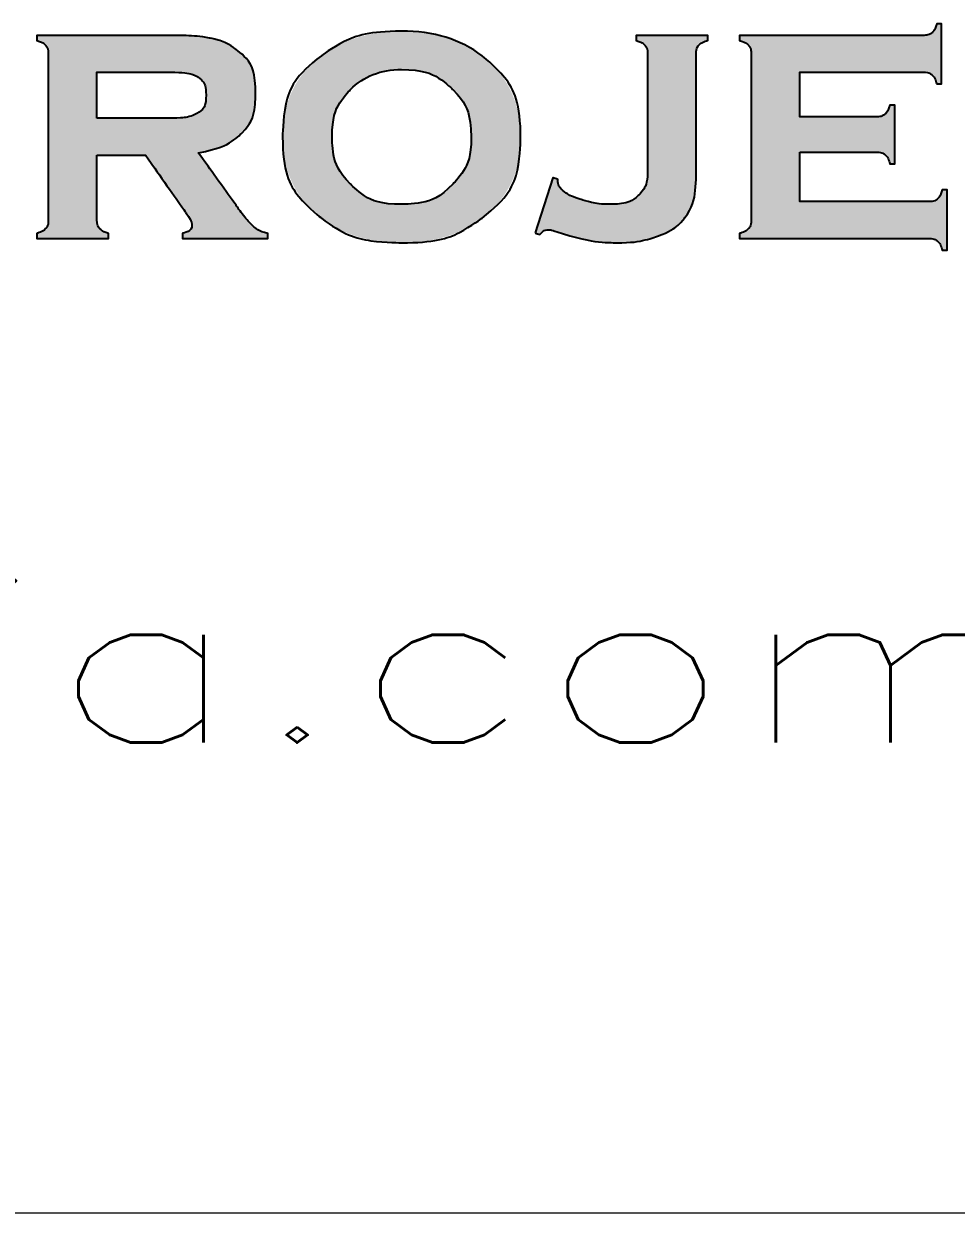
# Model space of a CAD drawing. Header units: inches. Extents: x 0 to 5940, y 0 to 4205.
# Drawn here: x 5230.5 to 5270.8, y 588.8 to 640.2 of the extents above; entities that cross this region are included whole.
import ezdxf
from ezdxf.enums import TextEntityAlignment as Align

# ---------------------------------------------------------------- set-up
doc = ezdxf.new("R2010")
doc.units = ezdxf.units.IN
doc.header["$LTSCALE"] = 50
doc.header["$MEASUREMENT"] = 0
doc.layers.add('Camada 1', color=7, linetype='Continuous')
doc.layers.add('FOLHA', color=7, linetype='Continuous')
doc.styles.add('ROMANS', font='romans.shx')

# ---------------------------------------------------------------- blocks, each defined once
blk = doc.blocks.new('Logo WA')
h = blk.add_hatch(color=256)
h.dxf.hatch_style = 1
edge = h.paths.add_edge_path()
edge.add_spline(control_points=[(-2.193, 1.3083), (-2.193, 1.3083), (-2.193, 1.4527), (-2.193, 1.4527), (-2.193, 1.4527), (-2.193, 1.4527), (-2.193, 1.4527), (-2.193, 1.4527)], knot_values=[0.837838, 0.837838, 0.837838, 0.837838, 0.864864, 0.864864, 0.864864, 0.864864, 0.864865, 0.864865, 0.864865, 0.864865], degree=3, periodic=0)
edge.add_spline(control_points=[(-2.193, 1.4527), (-2.193, 1.4527), (-2.2051, 1.4527), (-2.2051, 1.4527)], knot_values=[0.810811, 0.810811, 0.810811, 0.810811, 0.837838, 0.837838, 0.837838, 0.837838], degree=3, periodic=0)
edge.add_spline(control_points=[(-2.2051, 1.4527), (-2.2083, 1.442), (-2.2124, 1.4346), (-2.2174, 1.4303)], knot_values=[0.783784, 0.783784, 0.783784, 0.783784, 0.810811, 0.810811, 0.810811, 0.810811], degree=3, periodic=0)
edge.add_spline(control_points=[(-2.2174, 1.4303), (-2.2222, 1.4262), (-2.2292, 1.4241), (-2.2385, 1.4241)], knot_values=[0.756757, 0.756757, 0.756757, 0.756757, 0.783784, 0.783784, 0.783784, 0.783784], degree=3, periodic=0)
edge.add_spline(control_points=[(-2.2385, 1.4241), (-2.2385, 1.4241), (-2.4265, 1.4241), (-2.4265, 1.4241), (-2.4265, 1.4241), (-2.4265, 1.4241), (-2.4265, 1.4241), (-2.4265, 1.4241)], knot_values=[0.729729, 0.729729, 0.729729, 0.729729, 0.756756, 0.756756, 0.756756, 0.756756, 0.756757, 0.756757, 0.756757, 0.756757], degree=3, periodic=0)
edge.add_spline(control_points=[(-2.4265, 1.4241), (-2.4265, 1.4241), (-2.4265, 1.5336), (-2.4265, 1.5336), (-2.4265, 1.5336), (-2.4265, 1.5336), (-2.4265, 1.5336), (-2.4265, 1.5336)], knot_values=[0.702702, 0.702702, 0.702702, 0.702702, 0.729729, 0.729729, 0.729729, 0.729729, 0.729729, 0.729729, 0.729729, 0.729729], degree=3, periodic=0)
edge.add_spline(control_points=[(-2.4265, 1.5336), (-2.4265, 1.5336), (-2.1235, 1.5336), (-2.1235, 1.5336)], knot_values=[0.675676, 0.675676, 0.675676, 0.675676, 0.702702, 0.702702, 0.702702, 0.702702], degree=3, periodic=0)
edge.add_spline(control_points=[(-2.1235, 1.5336), (-2.114, 1.5336), (-2.1068, 1.5315), (-2.1019, 1.5273)], knot_values=[0.648649, 0.648649, 0.648649, 0.648649, 0.675676, 0.675676, 0.675676, 0.675676], degree=3, periodic=0)
edge.add_spline(control_points=[(-2.1019, 1.5273), (-2.0969, 1.5232), (-2.0931, 1.5156), (-2.0901, 1.5047)], knot_values=[0.621622, 0.621622, 0.621622, 0.621622, 0.648649, 0.648649, 0.648649, 0.648649], degree=3, periodic=0)
edge.add_spline(control_points=[(-2.0901, 1.5047), (-2.0901, 1.5047), (-2.0781, 1.5047), (-2.0781, 1.5047), (-2.0781, 1.5047), (-2.0781, 1.5047), (-2.0781, 1.5047), (-2.0781, 1.5047)], knot_values=[0.594594, 0.594594, 0.594594, 0.594594, 0.621621, 0.621621, 0.621621, 0.621621, 0.621622, 0.621622, 0.621622, 0.621622], degree=3, periodic=0)
edge.add_spline(control_points=[(-2.0781, 1.5047), (-2.0781, 1.5047), (-2.0781, 1.6527), (-2.0781, 1.6527), (-2.0781, 1.6527), (-2.0781, 1.6527), (-2.0781, 1.6527), (-2.0781, 1.6527)], knot_values=[0.567567, 0.567567, 0.567567, 0.567567, 0.594594, 0.594594, 0.594594, 0.594594, 0.594594, 0.594594, 0.594594, 0.594594], degree=3, periodic=0)
edge.add_spline(control_points=[(-2.0781, 1.6527), (-2.0781, 1.6527), (-2.0901, 1.6527), (-2.0901, 1.6527)], knot_values=[0.540541, 0.540541, 0.540541, 0.540541, 0.567567, 0.567567, 0.567567, 0.567567], degree=3, periodic=0)
edge.add_spline(control_points=[(-2.0901, 1.6527), (-2.0931, 1.642), (-2.0969, 1.6346), (-2.1019, 1.6303)], knot_values=[0.513514, 0.513514, 0.513514, 0.513514, 0.540541, 0.540541, 0.540541, 0.540541], degree=3, periodic=0)
edge.add_spline(control_points=[(-2.1019, 1.6303), (-2.1068, 1.6262), (-2.114, 1.6241), (-2.1235, 1.6241)], knot_values=[0.486486, 0.486486, 0.486486, 0.486486, 0.513514, 0.513514, 0.513514, 0.513514], degree=3, periodic=0)
edge.add_spline(control_points=[(-2.1235, 1.6241), (-2.1235, 1.6241), (-2.5745, 1.6241), (-2.5745, 1.6241), (-2.5745, 1.6241), (-2.5745, 1.6241), (-2.5745, 1.6241), (-2.5745, 1.6241)], knot_values=[0.459459, 0.459459, 0.459459, 0.459459, 0.486486, 0.486486, 0.486486, 0.486486, 0.486486, 0.486486, 0.486486, 0.486486], degree=3, periodic=0)
edge.add_spline(control_points=[(-2.5745, 1.6241), (-2.5745, 1.6241), (-2.5745, 1.6116), (-2.5745, 1.6116)], knot_values=[0.432432, 0.432432, 0.432432, 0.432432, 0.459459, 0.459459, 0.459459, 0.459459], degree=3, periodic=0)
edge.add_spline(control_points=[(-2.5745, 1.6116), (-2.5637, 1.6084), (-2.5564, 1.6043), (-2.5521, 1.5996)], knot_values=[0.405405, 0.405405, 0.405405, 0.405405, 0.432432, 0.432432, 0.432432, 0.432432], degree=3, periodic=0)
edge.add_spline(control_points=[(-2.5521, 1.5996), (-2.548, 1.5949), (-2.5459, 1.5879), (-2.5459, 1.5786)], knot_values=[0.378378, 0.378378, 0.378378, 0.378378, 0.405405, 0.405405, 0.405405, 0.405405], degree=3, periodic=0)
edge.add_spline(control_points=[(-2.5459, 1.5786), (-2.5459, 1.5786), (-2.5459, 1.1705), (-2.5459, 1.1705), (-2.5459, 1.1705), (-2.5459, 1.1613), (-2.548, 1.1541), (-2.5524, 1.1491)], knot_values=[0.324324, 0.324324, 0.324324, 0.324324, 0.351351, 0.351351, 0.351351, 0.351351, 0.378378, 0.378378, 0.378378, 0.378378], degree=3, periodic=0)
edge.add_spline(control_points=[(-2.5524, 1.1491), (-2.5567, 1.1441), (-2.564, 1.1403), (-2.5745, 1.1375)], knot_values=[0.297297, 0.297297, 0.297297, 0.297297, 0.324324, 0.324324, 0.324324, 0.324324], degree=3, periodic=0)
edge.add_spline(control_points=[(-2.5745, 1.1375), (-2.5745, 1.1375), (-2.5745, 1.1251), (-2.5745, 1.1251)], knot_values=[0.27027, 0.27027, 0.27027, 0.27027, 0.297297, 0.297297, 0.297297, 0.297297], degree=3, periodic=0)
edge.add_spline(control_points=[(-2.5745, 1.1251), (-2.5745, 1.1251), (-2.4583, 1.1251), (-2.3421, 1.1251)], knot_values=[0.256757, 0.256757, 0.256757, 0.256757, 0.27027, 0.27027, 0.27027, 0.27027], degree=3, periodic=0)
edge.add_spline(control_points=[(-2.3421, 1.1251), (-2.2259, 1.1251), (-2.1097, 1.1251), (-2.1097, 1.1251), (-2.1097, 1.1251), (-2.1004, 1.1251), (-2.0933, 1.1229), (-2.0883, 1.1185)], knot_values=[0.216216, 0.216216, 0.216216, 0.216216, 0.22973, 0.22973, 0.22973, 0.22973, 0.256757, 0.256757, 0.256757, 0.256757], degree=3, periodic=0)
edge.add_spline(control_points=[(-2.0883, 1.1185), (-2.0832, 1.1143), (-2.0794, 1.107), (-2.0767, 1.0965)], knot_values=[0.189189, 0.189189, 0.189189, 0.189189, 0.216216, 0.216216, 0.216216, 0.216216], degree=3, periodic=0)
edge.add_spline(control_points=[(-2.0767, 1.0965), (-2.0767, 1.0965), (-2.0642, 1.0965), (-2.0642, 1.0965), (-2.0642, 1.0965), (-2.0642, 1.0965), (-2.0642, 1.0965), (-2.0642, 1.0965)], knot_values=[0.162162, 0.162162, 0.162162, 0.162162, 0.189189, 0.189189, 0.189189, 0.189189, 0.189189, 0.189189, 0.189189, 0.189189], degree=3, periodic=0)
edge.add_spline(control_points=[(-2.0642, 1.0965), (-2.0642, 1.0965), (-2.0642, 1.2445), (-2.0642, 1.2445), (-2.0642, 1.2445), (-2.0642, 1.2445), (-2.0642, 1.2445), (-2.0642, 1.2445)], knot_values=[0.135135, 0.135135, 0.135135, 0.135135, 0.162162, 0.162162, 0.162162, 0.162162, 0.162162, 0.162162, 0.162162, 0.162162], degree=3, periodic=0)
edge.add_spline(control_points=[(-2.0642, 1.2445), (-2.0642, 1.2445), (-2.0767, 1.2445), (-2.0767, 1.2445)], knot_values=[0.108108, 0.108108, 0.108108, 0.108108, 0.135135, 0.135135, 0.135135, 0.135135], degree=3, periodic=0)
edge.add_spline(control_points=[(-2.0767, 1.2445), (-2.0797, 1.2335), (-2.0835, 1.2259), (-2.0886, 1.2218)], knot_values=[0.081081, 0.081081, 0.081081, 0.081081, 0.108108, 0.108108, 0.108108, 0.108108], degree=3, periodic=0)
edge.add_spline(control_points=[(-2.0886, 1.2218), (-2.0934, 1.2177), (-2.1004, 1.2156), (-2.1097, 1.2156)], knot_values=[0.054054, 0.054054, 0.054054, 0.054054, 0.081081, 0.081081, 0.081081, 0.081081], degree=3, periodic=0)
edge.add_spline(control_points=[(-2.1097, 1.2156), (-2.1097, 1.2156), (-2.4265, 1.2156), (-2.4265, 1.2156), (-2.4265, 1.2156), (-2.4265, 1.2156), (-2.4265, 1.2156), (-2.4265, 1.2156)], knot_values=[0.027027, 0.027027, 0.027027, 0.027027, 0.054054, 0.054054, 0.054054, 0.054054, 0.054054, 0.054054, 0.054054, 0.054054], degree=3, periodic=0)
edge.add_spline(control_points=[(-2.4265, 1.2156), (-2.4265, 1.2156), (-2.4265, 1.3372), (-2.4265, 1.3372)], knot_values=[0, 0, 0, 0, 0.027027, 0.027027, 0.027027, 0.027027], degree=3, periodic=0)
edge.add_spline(control_points=[(-2.4265, 1.3372), (-2.4265, 1.3372), (-2.4265, 1.3372), (-2.4265, 1.3372), (-2.4265, 1.3372), (-2.2385, 1.3372), (-2.2385, 1.3372)], knot_values=[0.945946, 0.945946, 0.945946, 0.945946, 0.945946, 0.945946, 0.945946, 1, 1, 1, 1], degree=3, periodic=0)
edge.add_spline(control_points=[(-2.2385, 1.3372), (-2.2289, 1.3372), (-2.2218, 1.3351), (-2.2169, 1.3308)], knot_values=[0.918919, 0.918919, 0.918919, 0.918919, 0.945946, 0.945946, 0.945946, 0.945946], degree=3, periodic=0)
edge.add_spline(control_points=[(-2.2169, 1.3308), (-2.2119, 1.3264), (-2.2081, 1.319), (-2.2051, 1.3083)], knot_values=[0.891892, 0.891892, 0.891892, 0.891892, 0.918919, 0.918919, 0.918919, 0.918919], degree=3, periodic=0)
edge.add_spline(control_points=[(-2.2051, 1.3083), (-2.2051, 1.3083), (-2.193, 1.3083), (-2.193, 1.3083), (-2.193, 1.3083), (-2.193, 1.3083), (-2.193, 1.3083), (-2.193, 1.3083)], knot_values=[0.864865, 0.864865, 0.864865, 0.864865, 0.891892, 0.891892, 0.891892, 0.891892, 0.891892, 0.891892, 0.891892, 0.891892], degree=3, periodic=0)
h = blk.add_hatch(color=256)
h.dxf.hatch_style = 1
edge = h.paths.add_edge_path()
edge.add_spline(control_points=[(-3.904, 1.3353), (-3.8547, 1.3453), (-3.819, 1.3617), (-3.7968, 1.3845)], knot_values=[0.586207, 0.586207, 0.586207, 0.586207, 0.62069, 0.62069, 0.62069, 0.62069], degree=3, periodic=0)
edge.add_spline(control_points=[(-3.7968, 1.3845), (-3.7747, 1.4072), (-3.7636, 1.4388), (-3.7636, 1.4793)], knot_values=[0.551724, 0.551724, 0.551724, 0.551724, 0.586207, 0.586207, 0.586207, 0.586207], degree=3, periodic=0)
edge.add_spline(control_points=[(-3.7636, 1.4793), (-3.7636, 1.5324), (-3.7816, 1.5707), (-3.8175, 1.5943)], knot_values=[0.517241, 0.517241, 0.517241, 0.517241, 0.551724, 0.551724, 0.551724, 0.551724], degree=3, periodic=0)
edge.add_spline(control_points=[(-3.8175, 1.5943), (-3.8351, 1.6055), (-3.855, 1.6133), (-3.8772, 1.6177)], knot_values=[0.482759, 0.482759, 0.482759, 0.482759, 0.517241, 0.517241, 0.517241, 0.517241], degree=3, periodic=0)
edge.add_spline(control_points=[(-3.8772, 1.6177), (-3.8996, 1.6219), (-3.9318, 1.6241), (-3.9744, 1.6241)], knot_values=[0.448276, 0.448276, 0.448276, 0.448276, 0.482759, 0.482759, 0.482759, 0.482759], degree=3, periodic=0)
edge.add_spline(control_points=[(-3.9744, 1.6241), (-3.9744, 1.6241), (-4.3014, 1.6241), (-4.3014, 1.6241), (-4.3014, 1.6241), (-4.3014, 1.6241), (-4.3014, 1.6241), (-4.3014, 1.6241)], knot_values=[0.413793, 0.413793, 0.413793, 0.413793, 0.448276, 0.448276, 0.448276, 0.448276, 0.448276, 0.448276, 0.448276, 0.448276], degree=3, periodic=0)
edge.add_spline(control_points=[(-4.3014, 1.6241), (-4.3014, 1.6241), (-4.3014, 1.6116), (-4.3014, 1.6116)], knot_values=[0.37931, 0.37931, 0.37931, 0.37931, 0.413793, 0.413793, 0.413793, 0.413793], degree=3, periodic=0)
edge.add_spline(control_points=[(-4.3014, 1.6116), (-4.2906, 1.6084), (-4.2833, 1.6043), (-4.2791, 1.5996)], knot_values=[0.344828, 0.344828, 0.344828, 0.344828, 0.37931, 0.37931, 0.37931, 0.37931], degree=3, periodic=0)
edge.add_spline(control_points=[(-4.2791, 1.5996), (-4.275, 1.5949), (-4.2728, 1.5879), (-4.2728, 1.5786)], knot_values=[0.310345, 0.310345, 0.310345, 0.310345, 0.344828, 0.344828, 0.344828, 0.344828], degree=3, periodic=0)
edge.add_spline(control_points=[(-4.2728, 1.5786), (-4.2728, 1.5786), (-4.2728, 1.1705), (-4.2728, 1.1705), (-4.2728, 1.1705), (-4.2728, 1.1613), (-4.275, 1.1541), (-4.2794, 1.1491)], knot_values=[0.241379, 0.241379, 0.241379, 0.241379, 0.275862, 0.275862, 0.275862, 0.275862, 0.310345, 0.310345, 0.310345, 0.310345], degree=3, periodic=0)
edge.add_spline(control_points=[(-4.2794, 1.1491), (-4.2836, 1.1441), (-4.2909, 1.1403), (-4.3014, 1.1375)], knot_values=[0.206897, 0.206897, 0.206897, 0.206897, 0.241379, 0.241379, 0.241379, 0.241379], degree=3, periodic=0)
edge.add_spline(control_points=[(-4.3014, 1.1375), (-4.3014, 1.1375), (-4.3014, 1.1251), (-4.3014, 1.1251), (-4.3014, 1.1251), (-4.3014, 1.1251), (-4.3014, 1.1251), (-4.3014, 1.1251)], knot_values=[0.172413, 0.172413, 0.172413, 0.172413, 0.206896, 0.206896, 0.206896, 0.206896, 0.206897, 0.206897, 0.206897, 0.206897], degree=3, periodic=0)
edge.add_spline(control_points=[(-4.3014, 1.1251), (-4.3014, 1.1251), (-4.1248, 1.1251), (-4.1248, 1.1251), (-4.1248, 1.1251), (-4.1248, 1.1251), (-4.1248, 1.1251), (-4.1248, 1.1251)], knot_values=[0.137931, 0.137931, 0.137931, 0.137931, 0.172413, 0.172413, 0.172413, 0.172413, 0.172413, 0.172413, 0.172413, 0.172413], degree=3, periodic=0)
edge.add_spline(control_points=[(-4.1248, 1.1251), (-4.1248, 1.1251), (-4.1248, 1.1375), (-4.1248, 1.1375)], knot_values=[0.103448, 0.103448, 0.103448, 0.103448, 0.137931, 0.137931, 0.137931, 0.137931], degree=3, periodic=0)
edge.add_spline(control_points=[(-4.1248, 1.1375), (-4.1355, 1.1407), (-4.1429, 1.1448), (-4.1472, 1.1497)], knot_values=[0.068966, 0.068966, 0.068966, 0.068966, 0.103448, 0.103448, 0.103448, 0.103448], degree=3, periodic=0)
edge.add_spline(control_points=[(-4.1472, 1.1497), (-4.1513, 1.1546), (-4.1534, 1.1617), (-4.1534, 1.1709)], knot_values=[0.034483, 0.034483, 0.034483, 0.034483, 0.068966, 0.068966, 0.068966, 0.068966], degree=3, periodic=0)
edge.add_spline(control_points=[(-4.1534, 1.1709), (-4.1534, 1.1709), (-4.1534, 1.3299), (-4.1534, 1.3299)], knot_values=[0, 0, 0, 0, 0.034483, 0.034483, 0.034483, 0.034483], degree=3, periodic=0)
edge.add_spline(control_points=[(-4.1534, 1.3299), (-4.1534, 1.3299), (-4.0339, 1.3299), (-4.0339, 1.3299), (-4.0339, 1.3299), (-4.0339, 1.3299), (-3.9341, 1.1873), (-3.9341, 1.1873), (-3.9341, 1.1873), (-3.9247, 1.174), (-3.9198, 1.164), (-3.9198, 1.1575)], knot_values=[0.862069, 0.862069, 0.862069, 0.862069, 0.931033, 0.931033, 0.931033, 0.931033, 0.965516, 0.965516, 0.965516, 0.965516, 0.999999, 0.999999, 0.999999, 0.999999], degree=3, periodic=0)
edge.add_spline(control_points=[(-3.9198, 1.1575), (-3.9198, 1.1483), (-3.9276, 1.1417), (-3.9431, 1.1375)], knot_values=[0.827586, 0.827586, 0.827586, 0.827586, 0.862069, 0.862069, 0.862069, 0.862069], degree=3, periodic=0)
edge.add_spline(control_points=[(-3.9431, 1.1375), (-3.9431, 1.1375), (-3.9431, 1.1251), (-3.9431, 1.1251), (-3.9431, 1.1251), (-3.9431, 1.1251), (-3.9431, 1.1251), (-3.9431, 1.1251)], knot_values=[0.793103, 0.793103, 0.793103, 0.793103, 0.827586, 0.827586, 0.827586, 0.827586, 0.827586, 0.827586, 0.827586, 0.827586], degree=3, periodic=0)
edge.add_spline(control_points=[(-3.9431, 1.1251), (-3.9431, 1.1251), (-3.7334, 1.1251), (-3.7334, 1.1251), (-3.7334, 1.1251), (-3.7334, 1.1251), (-3.7334, 1.1251), (-3.7334, 1.1251)], knot_values=[0.75862, 0.75862, 0.75862, 0.75862, 0.793103, 0.793103, 0.793103, 0.793103, 0.793103, 0.793103, 0.793103, 0.793103], degree=3, periodic=0)
edge.add_spline(control_points=[(-3.7334, 1.1251), (-3.7334, 1.1251), (-3.7334, 1.1375), (-3.7334, 1.1375)], knot_values=[0.724138, 0.724138, 0.724138, 0.724138, 0.75862, 0.75862, 0.75862, 0.75862], degree=3, periodic=0)
edge.add_spline(control_points=[(-3.7334, 1.1375), (-3.7465, 1.14), (-3.7582, 1.1455), (-3.7684, 1.1543)], knot_values=[0.689655, 0.689655, 0.689655, 0.689655, 0.724138, 0.724138, 0.724138, 0.724138], degree=3, periodic=0)
edge.add_spline(control_points=[(-3.7684, 1.1543), (-3.7785, 1.1629), (-3.7924, 1.1795), (-3.8096, 1.2037)], knot_values=[0.655172, 0.655172, 0.655172, 0.655172, 0.689655, 0.689655, 0.689655, 0.689655], degree=3, periodic=0)
edge.add_spline(control_points=[(-3.8096, 1.2037), (-3.8096, 1.2037), (-3.904, 1.3353), (-3.904, 1.3353)], knot_values=[0.62069, 0.62069, 0.62069, 0.62069, 0.655172, 0.655172, 0.655172, 0.655172], degree=3, periodic=0)
edge = h.paths.add_edge_path(flags=16)
edge.add_spline(control_points=[(-3.913, 1.4294), (-3.9259, 1.4235), (-3.9461, 1.4204), (-3.9735, 1.4204)], knot_values=[0.125, 0.125, 0.125, 0.125, 0.25, 0.25, 0.25, 0.25], degree=3, periodic=0)
edge.add_spline(control_points=[(-3.9735, 1.4204), (-3.9735, 1.4204), (-4.1534, 1.4204), (-4.1534, 1.4204)], knot_values=[0.000001, 0.000001, 0.000001, 0.000001, 0.125, 0.125, 0.125, 0.125], degree=3, periodic=0)
edge.add_spline(control_points=[(-4.1534, 1.4204), (-4.1534, 1.4204), (-4.1534, 1.5336), (-4.1534, 1.5336), (-4.1534, 1.5336), (-4.1534, 1.5336), (-3.9735, 1.5336), (-3.9735, 1.5336), (-3.9735, 1.5336), (-3.9405, 1.5336), (-3.9175, 1.5295), (-3.9046, 1.5211)], knot_values=[0.5, 0.5, 0.5, 0.5, 0.749996, 0.749996, 0.749996, 0.749996, 0.874996, 0.874996, 0.874996, 0.874996, 0.999996, 0.999996, 0.999996, 0.999996], degree=3, periodic=0)
edge.add_spline(control_points=[(-3.9046, 1.5211), (-3.8917, 1.5127), (-3.8853, 1.4981), (-3.8853, 1.477)], knot_values=[0.375, 0.375, 0.375, 0.375, 0.5, 0.5, 0.5, 0.5], degree=3, periodic=0)
edge.add_spline(control_points=[(-3.8853, 1.477), (-3.8853, 1.4533), (-3.8946, 1.4373), (-3.913, 1.4294)], knot_values=[0.25, 0.25, 0.25, 0.25, 0.375, 0.375, 0.375, 0.375], degree=3, periodic=0)
h = blk.add_hatch(color=256)
h.dxf.hatch_style = 1
edge = h.paths.add_edge_path()
edge.add_spline(control_points=[(-3.1123, 1.3705), (-3.1123, 1.4575), (-3.1439, 1.5254), (-3.2072, 1.5742)], knot_values=[0.111111, 0.111111, 0.111111, 0.111111, 0.222222, 0.222222, 0.222222, 0.222222], degree=3, periodic=0)
edge.add_spline(control_points=[(-3.2072, 1.5742), (-3.2601, 1.6145), (-3.3261, 1.6347), (-3.4053, 1.6347)], knot_values=[0, 0, 0, 0, 0.111111, 0.111111, 0.111111, 0.111111], degree=3, periodic=0)
edge.add_spline(control_points=[(-3.4053, 1.6347), (-3.4838, 1.6338), (-3.5494, 1.6136), (-3.6018, 1.5742)], knot_values=[0.777778, 0.777778, 0.777778, 0.777778, 1, 1, 1, 1], degree=3, periodic=0)
edge.add_spline(control_points=[(-3.6018, 1.5742), (-3.6654, 1.5263), (-3.6972, 1.4598), (-3.6972, 1.3746)], knot_values=[0.666667, 0.666667, 0.666667, 0.666667, 0.777778, 0.777778, 0.777778, 0.777778], degree=3, periodic=0)
edge.add_spline(control_points=[(-3.6972, 1.3746), (-3.6972, 1.2902), (-3.6654, 1.2238), (-3.6018, 1.175)], knot_values=[0.555556, 0.555556, 0.555556, 0.555556, 0.666667, 0.666667, 0.666667, 0.666667], degree=3, periodic=0)
edge.add_spline(control_points=[(-3.6018, 1.175), (-3.5495, 1.1347), (-3.4838, 1.1144), (-3.4046, 1.1144)], knot_values=[0.444444, 0.444444, 0.444444, 0.444444, 0.555556, 0.555556, 0.555556, 0.555556], degree=3, periodic=0)
edge.add_spline(control_points=[(-3.4046, 1.1144), (-3.3252, 1.1144), (-3.2595, 1.1347), (-3.2072, 1.175)], knot_values=[0.333333, 0.333333, 0.333333, 0.333333, 0.444444, 0.444444, 0.444444, 0.444444], degree=3, periodic=0)
edge.add_spline(control_points=[(-3.2072, 1.175), (-3.1439, 1.2238), (-3.1123, 1.2889), (-3.1123, 1.3705)], knot_values=[0.222222, 0.222222, 0.222222, 0.222222, 0.333333, 0.333333, 0.333333, 0.333333], degree=3, periodic=0)
edge = h.paths.add_edge_path(flags=16)
edge.add_spline(control_points=[(-3.2339, 1.3724), (-3.2339, 1.3272), (-3.249, 1.2893), (-3.2789, 1.2588)], knot_values=[0.555556, 0.555556, 0.555556, 0.555556, 0.666667, 0.666667, 0.666667, 0.666667], degree=3, periodic=0)
edge.add_spline(control_points=[(-3.2789, 1.2588), (-3.3113, 1.2255), (-3.3532, 1.2089), (-3.4046, 1.2089)], knot_values=[0.444444, 0.444444, 0.444444, 0.444444, 0.555556, 0.555556, 0.555556, 0.555556], degree=3, periodic=0)
edge.add_spline(control_points=[(-3.4046, 1.2089), (-3.4561, 1.2089), (-3.4981, 1.2255), (-3.5305, 1.2588)], knot_values=[0.333333, 0.333333, 0.333333, 0.333333, 0.444444, 0.444444, 0.444444, 0.444444], degree=3, periodic=0)
edge.add_spline(control_points=[(-3.5305, 1.2588), (-3.5605, 1.2896), (-3.5755, 1.3283), (-3.5755, 1.3746)], knot_values=[0.222222, 0.222222, 0.222222, 0.222222, 0.333333, 0.333333, 0.333333, 0.333333], degree=3, periodic=0)
edge.add_spline(control_points=[(-3.5755, 1.3746), (-3.5755, 1.4212), (-3.5605, 1.46), (-3.5305, 1.4908)], knot_values=[0.111111, 0.111111, 0.111111, 0.111111, 0.222222, 0.222222, 0.222222, 0.222222], degree=3, periodic=0)
edge.add_spline(control_points=[(-3.5305, 1.4908), (-3.4981, 1.5238), (-3.4563, 1.5403), (-3.4049, 1.5403)], knot_values=[0, 0, 0, 0, 0.111111, 0.111111, 0.111111, 0.111111], degree=3, periodic=0)
edge.add_spline(control_points=[(-3.4049, 1.5403), (-3.3536, 1.5397), (-3.3115, 1.5232), (-3.2789, 1.4908)], knot_values=[0.777778, 0.777778, 0.777778, 0.777778, 1, 1, 1, 1], degree=3, periodic=0)
edge.add_spline(control_points=[(-3.2789, 1.4908), (-3.249, 1.4609), (-3.2339, 1.4213), (-3.2339, 1.3724)], knot_values=[0.666667, 0.666667, 0.666667, 0.666667, 0.777778, 0.777778, 0.777778, 0.777778], degree=3, periodic=0)
h = blk.add_hatch(color=256)
h.dxf.hatch_style = 1
edge = h.paths.add_edge_path()
edge.add_spline(control_points=[(-2.6809, 1.2939), (-2.6809, 1.2939), (-2.6809, 1.5786), (-2.6809, 1.5786)], knot_values=[0.625, 0.625, 0.625, 0.625, 0.666667, 0.666667, 0.666667, 0.666667], degree=3, periodic=0)
edge.add_spline(control_points=[(-2.6809, 1.5786), (-2.6809, 1.5879), (-2.6788, 1.5949), (-2.6747, 1.5997)], knot_values=[0.583333, 0.583333, 0.583333, 0.583333, 0.625, 0.625, 0.625, 0.625], degree=3, periodic=0)
edge.add_spline(control_points=[(-2.6747, 1.5997), (-2.6704, 1.6048), (-2.663, 1.6086), (-2.6523, 1.6116)], knot_values=[0.541667, 0.541667, 0.541667, 0.541667, 0.583333, 0.583333, 0.583333, 0.583333], degree=3, periodic=0)
edge.add_spline(control_points=[(-2.6523, 1.6116), (-2.6523, 1.6116), (-2.6523, 1.6241), (-2.6523, 1.6241), (-2.6523, 1.6241), (-2.6523, 1.6241), (-2.6523, 1.6241), (-2.6523, 1.6241)], knot_values=[0.5, 0.5, 0.5, 0.5, 0.541666, 0.541666, 0.541666, 0.541666, 0.541667, 0.541667, 0.541667, 0.541667], degree=3, periodic=0)
edge.add_spline(control_points=[(-2.6523, 1.6241), (-2.6524, 1.6241), (-2.8289, 1.6241), (-2.8289, 1.6241), (-2.8289, 1.6241), (-2.8289, 1.6241), (-2.8289, 1.6241), (-2.8289, 1.6241)], knot_values=[0.458333, 0.458333, 0.458333, 0.458333, 0.499999, 0.499999, 0.499999, 0.499999, 0.5, 0.5, 0.5, 0.5], degree=3, periodic=0)
edge.add_spline(control_points=[(-2.8289, 1.6241), (-2.8289, 1.6241), (-2.8289, 1.6116), (-2.8289, 1.6116)], knot_values=[0.416667, 0.416667, 0.416667, 0.416667, 0.458333, 0.458333, 0.458333, 0.458333], degree=3, periodic=0)
edge.add_spline(control_points=[(-2.8289, 1.6116), (-2.8181, 1.6084), (-2.8108, 1.6043), (-2.8066, 1.5996)], knot_values=[0.375, 0.375, 0.375, 0.375, 0.416667, 0.416667, 0.416667, 0.416667], degree=3, periodic=0)
edge.add_spline(control_points=[(-2.8066, 1.5996), (-2.8025, 1.5949), (-2.8003, 1.5879), (-2.8003, 1.5786)], knot_values=[0.333333, 0.333333, 0.333333, 0.333333, 0.375, 0.375, 0.375, 0.375], degree=3, periodic=0)
edge.add_spline(control_points=[(-2.8003, 1.5786), (-2.8003, 1.5786), (-2.8003, 1.2962), (-2.8003, 1.2962)], knot_values=[0.291667, 0.291667, 0.291667, 0.291667, 0.333333, 0.333333, 0.333333, 0.333333], degree=3, periodic=0)
edge.add_spline(control_points=[(-2.8003, 1.2962), (-2.8003, 1.2665), (-2.8079, 1.2445), (-2.8233, 1.2303)], knot_values=[0.25, 0.25, 0.25, 0.25, 0.291667, 0.291667, 0.291667, 0.291667], degree=3, periodic=0)
edge.add_spline(control_points=[(-2.8233, 1.2303), (-2.8385, 1.216), (-2.8621, 1.2089), (-2.8939, 1.2089)], knot_values=[0.208333, 0.208333, 0.208333, 0.208333, 0.25, 0.25, 0.25, 0.25], degree=3, periodic=0)
edge.add_spline(control_points=[(-2.8939, 1.2089), (-2.915, 1.2089), (-2.9375, 1.2125), (-2.9614, 1.22)], knot_values=[0.166667, 0.166667, 0.166667, 0.166667, 0.208333, 0.208333, 0.208333, 0.208333], degree=3, periodic=0)
edge.add_spline(control_points=[(-2.9614, 1.22), (-2.9853, 1.2274), (-3.002, 1.2358), (-3.0114, 1.2449)], knot_values=[0.125, 0.125, 0.125, 0.125, 0.166667, 0.166667, 0.166667, 0.166667], degree=3, periodic=0)
edge.add_spline(control_points=[(-3.0114, 1.2449), (-3.018, 1.2512), (-3.0213, 1.2597), (-3.0213, 1.2703)], knot_values=[0.083333, 0.083333, 0.083333, 0.083333, 0.125, 0.125, 0.125, 0.125], degree=3, periodic=0)
edge.add_spline(control_points=[(-3.0213, 1.2703), (-3.0213, 1.2703), (-3.0329, 1.2744), (-3.0329, 1.2744), (-3.0329, 1.2744), (-3.0329, 1.2744), (-3.0329, 1.2744), (-3.0329, 1.2744)], knot_values=[0.041666, 0.041666, 0.041666, 0.041666, 0.083333, 0.083333, 0.083333, 0.083333, 0.083333, 0.083333, 0.083333, 0.083333], degree=3, periodic=0)
edge.add_spline(control_points=[(-3.0329, 1.2744), (-3.0329, 1.2744), (-3.077, 1.1385), (-3.077, 1.1385)], knot_values=[0, 0, 0, 0, 0.041666, 0.041666, 0.041666, 0.041666], degree=3, periodic=0)
edge.add_spline(control_points=[(-3.077, 1.1385), (-3.077, 1.1385), (-3.077, 1.1385), (-3.077, 1.1385), (-3.077, 1.1385), (-3.065, 1.135), (-3.065, 1.135)], knot_values=[0.916667, 0.916667, 0.916667, 0.916667, 0.916667, 0.916667, 0.916667, 1, 1, 1, 1], degree=3, periodic=0)
edge.add_spline(control_points=[(-3.065, 1.135), (-3.0584, 1.1427), (-3.0517, 1.1465), (-3.0449, 1.1465)], knot_values=[0.875, 0.875, 0.875, 0.875, 0.916667, 0.916667, 0.916667, 0.916667], degree=3, periodic=0)
edge.add_spline(control_points=[(-3.0449, 1.1465), (-3.0414, 1.1465), (-3.0367, 1.1456), (-3.031, 1.1438)], knot_values=[0.833333, 0.833333, 0.833333, 0.833333, 0.875, 0.875, 0.875, 0.875], degree=3, periodic=0)
edge.add_spline(control_points=[(-3.031, 1.1438), (-2.9699, 1.1242), (-2.9185, 1.1144), (-2.877, 1.1144)], knot_values=[0.791667, 0.791667, 0.791667, 0.791667, 0.833333, 0.833333, 0.833333, 0.833333], degree=3, periodic=0)
edge.add_spline(control_points=[(-2.877, 1.1144), (-2.8393, 1.1144), (-2.8055, 1.1199), (-2.7758, 1.1307)], knot_values=[0.75, 0.75, 0.75, 0.75, 0.791667, 0.791667, 0.791667, 0.791667], degree=3, periodic=0)
edge.add_spline(control_points=[(-2.7758, 1.1307), (-2.7462, 1.1415), (-2.7237, 1.1567), (-2.7086, 1.1763)], knot_values=[0.708333, 0.708333, 0.708333, 0.708333, 0.75, 0.75, 0.75, 0.75], degree=3, periodic=0)
edge.add_spline(control_points=[(-2.7086, 1.1763), (-2.6902, 1.2001), (-2.6809, 1.2393), (-2.6809, 1.2939)], knot_values=[0.666667, 0.666667, 0.666667, 0.666667, 0.708333, 0.708333, 0.708333, 0.708333], degree=3, periodic=0)
at = {"layer": 'Camada 1', "color": 250}
for points, knots in [([(-2.4265, 1.3372), (-2.4265, 1.3372), (-2.4265, 1.2156), (-2.4265, 1.2156), (-2.4265, 1.2156), (-2.4265, 1.2156), (-2.1097, 1.2156), (-2.1097, 1.2156), (-2.1097, 1.2156), (-2.1004, 1.2156), (-2.0934, 1.2177), (-2.0886, 1.2218), (-2.0886, 1.2218), (-2.0835, 1.2259), (-2.0797, 1.2335), (-2.0767, 1.2445), (-2.0767, 1.2445), (-2.0767, 1.2445), (-2.0642, 1.2445), (-2.0642, 1.2445), (-2.0642, 1.2445), (-2.0642, 1.2445), (-2.0642, 1.0965), (-2.0642, 1.0965), (-2.0642, 1.0965), (-2.0642, 1.0965), (-2.0767, 1.0965), (-2.0767, 1.0965), (-2.0767, 1.0965), (-2.0794, 1.107), (-2.0832, 1.1143), (-2.0883, 1.1185), (-2.0883, 1.1185), (-2.0933, 1.1229), (-2.1004, 1.1251), (-2.1097, 1.1251), (-2.1097, 1.1251), (-2.1097, 1.1251), (-2.5745, 1.1251), (-2.5745, 1.1251), (-2.5745, 1.1251), (-2.5745, 1.1251), (-2.5745, 1.1375), (-2.5745, 1.1375), (-2.5745, 1.1375), (-2.564, 1.1403), (-2.5567, 1.1441), (-2.5524, 1.1491), (-2.5524, 1.1491), (-2.548, 1.1541), (-2.5459, 1.1613), (-2.5459, 1.1705), (-2.5459, 1.1705), (-2.5459, 1.1705), (-2.5459, 1.5786), (-2.5459, 1.5786), (-2.5459, 1.5786), (-2.5459, 1.5879), (-2.548, 1.5949), (-2.5521, 1.5996), (-2.5521, 1.5996), (-2.5564, 1.6043), (-2.5637, 1.6084), (-2.5745, 1.6116), (-2.5745, 1.6116), (-2.5745, 1.6116), (-2.5745, 1.6241), (-2.5745, 1.6241), (-2.5745, 1.6241), (-2.5745, 1.6241), (-2.1235, 1.6241), (-2.1235, 1.6241), (-2.1235, 1.6241), (-2.114, 1.6241), (-2.1068, 1.6262), (-2.1019, 1.6303), (-2.1019, 1.6303), (-2.0969, 1.6346), (-2.0931, 1.642), (-2.0901, 1.6527), (-2.0901, 1.6527), (-2.0901, 1.6527), (-2.0781, 1.6527), (-2.0781, 1.6527), (-2.0781, 1.6527), (-2.0781, 1.6527), (-2.0781, 1.5047), (-2.0781, 1.5047), (-2.0781, 1.5047), (-2.0781, 1.5047), (-2.0901, 1.5047), (-2.0901, 1.5047), (-2.0901, 1.5047), (-2.0931, 1.5156), (-2.0969, 1.5232), (-2.1019, 1.5273), (-2.1019, 1.5273), (-2.1068, 1.5315), (-2.114, 1.5336), (-2.1235, 1.5336), (-2.1235, 1.5336), (-2.1235, 1.5336), (-2.4265, 1.5336), (-2.4265, 1.5336), (-2.4265, 1.5336), (-2.4265, 1.5336), (-2.4265, 1.4241), (-2.4265, 1.4241), (-2.4265, 1.4241), (-2.4265, 1.4241), (-2.2385, 1.4241), (-2.2385, 1.4241), (-2.2385, 1.4241), (-2.2292, 1.4241), (-2.2222, 1.4262), (-2.2174, 1.4303), (-2.2174, 1.4303), (-2.2124, 1.4346), (-2.2083, 1.442), (-2.2051, 1.4527), (-2.2051, 1.4527), (-2.2051, 1.4527), (-2.193, 1.4527), (-2.193, 1.4527), (-2.193, 1.4527), (-2.193, 1.4527), (-2.193, 1.3083), (-2.193, 1.3083), (-2.193, 1.3083), (-2.193, 1.3083), (-2.2051, 1.3083), (-2.2051, 1.3083), (-2.2051, 1.3083), (-2.2081, 1.319), (-2.2119, 1.3264), (-2.2169, 1.3308), (-2.2169, 1.3308), (-2.2218, 1.3351), (-2.2289, 1.3372), (-2.2385, 1.3372), (-2.2385, 1.3372), (-2.2385, 1.3372), (-2.4265, 1.3372), (-2.4265, 1.3372)], [0, 0, 0, 0, 0.027027, 0.027027, 0.027027, 0.040541, 0.054054, 0.054054, 0.054054, 0.067568, 0.081081, 0.081081, 0.081081, 0.094595, 0.108108, 0.108108, 0.108108, 0.121622, 0.135135, 0.135135, 0.135135, 0.148649, 0.162162, 0.162162, 0.162162, 0.175676, 0.189189, 0.189189, 0.189189, 0.202703, 0.216216, 0.216216, 0.216216, 0.22973, 0.243243, 0.243243, 0.243243, 0.256757, 0.27027, 0.27027, 0.27027, 0.283784, 0.297297, 0.297297, 0.297297, 0.310811, 0.324324, 0.324324, 0.324324, 0.337838, 0.351351, 0.351351, 0.351351, 0.364865, 0.378378, 0.378378, 0.378378, 0.391892, 0.405405, 0.405405, 0.405405, 0.418919, 0.432432, 0.432432, 0.432432, 0.445946, 0.459459, 0.459459, 0.459459, 0.472973, 0.486486, 0.486486, 0.486486, 0.5, 0.513514, 0.513514, 0.513514, 0.527027, 0.540541, 0.540541, 0.540541, 0.554054, 0.567568, 0.567568, 0.567568, 0.581081, 0.594595, 0.594595, 0.594595, 0.608108, 0.621622, 0.621622, 0.621622, 0.635135, 0.648649, 0.648649, 0.648649, 0.662162, 0.675676, 0.675676, 0.675676, 0.689189, 0.702703, 0.702703, 0.702703, 0.716216, 0.72973, 0.72973, 0.72973, 0.743243, 0.756757, 0.756757, 0.756757, 0.77027, 0.783784, 0.783784, 0.783784, 0.797297, 0.810811, 0.810811, 0.810811, 0.824324, 0.837838, 0.837838, 0.837838, 0.851351, 0.864865, 0.864865, 0.864865, 0.878378, 0.891892, 0.891892, 0.891892, 0.905405, 0.918919, 0.918919, 0.918919, 0.932432, 0.945946, 0.945946, 0.945946, 0.972973, 1, 1, 1, 1]), ([(-4.1534, 1.3299), (-4.1534, 1.3299), (-4.1534, 1.1709), (-4.1534, 1.1709), (-4.1534, 1.1709), (-4.1534, 1.1617), (-4.1513, 1.1546), (-4.1472, 1.1497), (-4.1472, 1.1497), (-4.1429, 1.1448), (-4.1355, 1.1407), (-4.1248, 1.1375), (-4.1248, 1.1375), (-4.1248, 1.1375), (-4.1248, 1.1251), (-4.1248, 1.1251), (-4.1248, 1.1251), (-4.1248, 1.1251), (-4.3014, 1.1251), (-4.3014, 1.1251), (-4.3014, 1.1251), (-4.3014, 1.1251), (-4.3014, 1.1375), (-4.3014, 1.1375), (-4.3014, 1.1375), (-4.2909, 1.1403), (-4.2836, 1.1441), (-4.2794, 1.1491), (-4.2794, 1.1491), (-4.275, 1.1541), (-4.2728, 1.1613), (-4.2728, 1.1705), (-4.2728, 1.1705), (-4.2728, 1.1705), (-4.2728, 1.5786), (-4.2728, 1.5786), (-4.2728, 1.5786), (-4.2728, 1.5879), (-4.275, 1.5949), (-4.2791, 1.5996), (-4.2791, 1.5996), (-4.2833, 1.6043), (-4.2906, 1.6084), (-4.3014, 1.6116), (-4.3014, 1.6116), (-4.3014, 1.6116), (-4.3014, 1.6241), (-4.3014, 1.6241), (-4.3014, 1.6241), (-4.3014, 1.6241), (-3.9744, 1.6241), (-3.9744, 1.6241), (-3.9744, 1.6241), (-3.9318, 1.6241), (-3.8996, 1.6219), (-3.8772, 1.6177), (-3.8772, 1.6177), (-3.855, 1.6133), (-3.8351, 1.6055), (-3.8175, 1.5943), (-3.8175, 1.5943), (-3.7816, 1.5707), (-3.7636, 1.5324), (-3.7636, 1.4793), (-3.7636, 1.4793), (-3.7636, 1.4388), (-3.7747, 1.4072), (-3.7968, 1.3845), (-3.7968, 1.3845), (-3.819, 1.3617), (-3.8547, 1.3453), (-3.904, 1.3353), (-3.904, 1.3353), (-3.904, 1.3353), (-3.8096, 1.2037), (-3.8096, 1.2037), (-3.8096, 1.2037), (-3.7924, 1.1795), (-3.7785, 1.1629), (-3.7684, 1.1543), (-3.7684, 1.1543), (-3.7582, 1.1455), (-3.7465, 1.14), (-3.7334, 1.1375), (-3.7334, 1.1375), (-3.7334, 1.1375), (-3.7334, 1.1251), (-3.7334, 1.1251), (-3.7334, 1.1251), (-3.7334, 1.1251), (-3.9431, 1.1251), (-3.9431, 1.1251), (-3.9431, 1.1251), (-3.9431, 1.1251), (-3.9431, 1.1375), (-3.9431, 1.1375), (-3.9431, 1.1375), (-3.9276, 1.1417), (-3.9198, 1.1483), (-3.9198, 1.1575), (-3.9198, 1.1575), (-3.9198, 1.164), (-3.9247, 1.174), (-3.9341, 1.1873), (-3.9341, 1.1873), (-3.9341, 1.1873), (-4.0339, 1.3299), (-4.0339, 1.3299), (-4.0339, 1.3299), (-4.0339, 1.3299), (-4.1534, 1.3299), (-4.1534, 1.3299)], [0, 0, 0, 0, 0.034483, 0.034483, 0.034483, 0.051724, 0.068966, 0.068966, 0.068966, 0.086207, 0.103448, 0.103448, 0.103448, 0.12069, 0.137931, 0.137931, 0.137931, 0.155172, 0.172414, 0.172414, 0.172414, 0.189655, 0.206897, 0.206897, 0.206897, 0.224138, 0.241379, 0.241379, 0.241379, 0.258621, 0.275862, 0.275862, 0.275862, 0.293103, 0.310345, 0.310345, 0.310345, 0.327586, 0.344828, 0.344828, 0.344828, 0.362069, 0.37931, 0.37931, 0.37931, 0.396552, 0.413793, 0.413793, 0.413793, 0.431034, 0.448276, 0.448276, 0.448276, 0.465517, 0.482759, 0.482759, 0.482759, 0.5, 0.517241, 0.517241, 0.517241, 0.534483, 0.551724, 0.551724, 0.551724, 0.568966, 0.586207, 0.586207, 0.586207, 0.603448, 0.62069, 0.62069, 0.62069, 0.637931, 0.655172, 0.655172, 0.655172, 0.672414, 0.689655, 0.689655, 0.689655, 0.706897, 0.724138, 0.724138, 0.724138, 0.741379, 0.758621, 0.758621, 0.758621, 0.775862, 0.793103, 0.793103, 0.793103, 0.810345, 0.827586, 0.827586, 0.827586, 0.844828, 0.862069, 0.862069, 0.862069, 0.87931, 0.896552, 0.896552, 0.896552, 0.913793, 0.931034, 0.931034, 0.931034, 0.965517, 1, 1, 1, 1]), ([(-3.4053, 1.6347), (-3.3261, 1.6347), (-3.2601, 1.6145), (-3.2072, 1.5742), (-3.2072, 1.5742), (-3.1439, 1.5254), (-3.1123, 1.4575), (-3.1123, 1.3705), (-3.1123, 1.3705), (-3.1123, 1.2889), (-3.1439, 1.2238), (-3.2072, 1.175), (-3.2072, 1.175), (-3.2595, 1.1347), (-3.3252, 1.1144), (-3.4046, 1.1144), (-3.4046, 1.1144), (-3.4838, 1.1144), (-3.5495, 1.1347), (-3.6018, 1.175), (-3.6018, 1.175), (-3.6654, 1.2238), (-3.6972, 1.2902), (-3.6972, 1.3746), (-3.6972, 1.3746), (-3.6972, 1.4598), (-3.6654, 1.5263), (-3.6018, 1.5742), (-3.6018, 1.5742), (-3.5494, 1.6136), (-3.4838, 1.6338), (-3.4053, 1.6347)], [0, 0, 0, 0, 0.111111, 0.111111, 0.111111, 0.166667, 0.222222, 0.222222, 0.222222, 0.277778, 0.333333, 0.333333, 0.333333, 0.388889, 0.444444, 0.444444, 0.444444, 0.5, 0.555556, 0.555556, 0.555556, 0.611111, 0.666667, 0.666667, 0.666667, 0.722222, 0.777778, 0.777778, 0.777778, 0.888889, 1, 1, 1, 1]), ([(-3.077, 1.1385), (-3.077, 1.1385), (-3.0329, 1.2744), (-3.0329, 1.2744), (-3.0329, 1.2744), (-3.0329, 1.2744), (-3.0213, 1.2703), (-3.0213, 1.2703), (-3.0213, 1.2703), (-3.0213, 1.2597), (-3.018, 1.2512), (-3.0114, 1.2449), (-3.0114, 1.2449), (-3.002, 1.2358), (-2.9853, 1.2274), (-2.9614, 1.22), (-2.9614, 1.22), (-2.9375, 1.2125), (-2.915, 1.2089), (-2.8939, 1.2089), (-2.8939, 1.2089), (-2.8621, 1.2089), (-2.8385, 1.216), (-2.8233, 1.2303), (-2.8233, 1.2303), (-2.8079, 1.2445), (-2.8003, 1.2665), (-2.8003, 1.2962), (-2.8003, 1.2962), (-2.8003, 1.2962), (-2.8003, 1.5786), (-2.8003, 1.5786), (-2.8003, 1.5786), (-2.8003, 1.5879), (-2.8025, 1.5949), (-2.8066, 1.5996), (-2.8066, 1.5996), (-2.8108, 1.6043), (-2.8181, 1.6084), (-2.8289, 1.6116), (-2.8289, 1.6116), (-2.8289, 1.6116), (-2.8289, 1.6241), (-2.8289, 1.6241), (-2.8289, 1.6241), (-2.8289, 1.6241), (-2.6523, 1.6241), (-2.6523, 1.6241), (-2.6523, 1.6241), (-2.6523, 1.6241), (-2.6523, 1.6116), (-2.6523, 1.6116), (-2.6523, 1.6116), (-2.663, 1.6086), (-2.6704, 1.6048), (-2.6747, 1.5997), (-2.6747, 1.5997), (-2.6788, 1.5949), (-2.6809, 1.5879), (-2.6809, 1.5786), (-2.6809, 1.5786), (-2.6809, 1.5786), (-2.6809, 1.2939), (-2.6809, 1.2939), (-2.6809, 1.2939), (-2.6809, 1.2393), (-2.6902, 1.2001), (-2.7086, 1.1763), (-2.7086, 1.1763), (-2.7237, 1.1567), (-2.7462, 1.1415), (-2.7758, 1.1307), (-2.7758, 1.1307), (-2.8055, 1.1199), (-2.8393, 1.1144), (-2.877, 1.1144), (-2.877, 1.1144), (-2.9185, 1.1144), (-2.9699, 1.1242), (-3.031, 1.1438), (-3.031, 1.1438), (-3.0367, 1.1456), (-3.0414, 1.1465), (-3.0449, 1.1465), (-3.0449, 1.1465), (-3.0517, 1.1465), (-3.0584, 1.1427), (-3.065, 1.135), (-3.065, 1.135), (-3.065, 1.135), (-3.077, 1.1385), (-3.077, 1.1385)], [0, 0, 0, 0, 0.041667, 0.041667, 0.041667, 0.0625, 0.083333, 0.083333, 0.083333, 0.104167, 0.125, 0.125, 0.125, 0.145833, 0.166667, 0.166667, 0.166667, 0.1875, 0.208333, 0.208333, 0.208333, 0.229167, 0.25, 0.25, 0.25, 0.270833, 0.291667, 0.291667, 0.291667, 0.3125, 0.333333, 0.333333, 0.333333, 0.354167, 0.375, 0.375, 0.375, 0.395833, 0.416667, 0.416667, 0.416667, 0.4375, 0.458333, 0.458333, 0.458333, 0.479167, 0.5, 0.5, 0.5, 0.520833, 0.541667, 0.541667, 0.541667, 0.5625, 0.583333, 0.583333, 0.583333, 0.604167, 0.625, 0.625, 0.625, 0.645833, 0.666667, 0.666667, 0.666667, 0.6875, 0.708333, 0.708333, 0.708333, 0.729167, 0.75, 0.75, 0.75, 0.770833, 0.791667, 0.791667, 0.791667, 0.8125, 0.833333, 0.833333, 0.833333, 0.854167, 0.875, 0.875, 0.875, 0.895833, 0.916667, 0.916667, 0.916667, 0.958333, 1, 1, 1, 1]), ([(-4.1534, 1.4204), (-4.1534, 1.4204), (-3.9735, 1.4204), (-3.9735, 1.4204), (-3.9735, 1.4204), (-3.9461, 1.4204), (-3.9259, 1.4235), (-3.913, 1.4294), (-3.913, 1.4294), (-3.8946, 1.4373), (-3.8853, 1.4533), (-3.8853, 1.477), (-3.8853, 1.477), (-3.8853, 1.4981), (-3.8917, 1.5127), (-3.9046, 1.5211), (-3.9046, 1.5211), (-3.9175, 1.5295), (-3.9405, 1.5336), (-3.9735, 1.5336), (-3.9735, 1.5336), (-3.9735, 1.5336), (-4.1534, 1.5336), (-4.1534, 1.5336), (-4.1534, 1.5336), (-4.1534, 1.5336), (-4.1534, 1.4204), (-4.1534, 1.4204)], [0, 0, 0, 0, 0.125, 0.125, 0.125, 0.1875, 0.25, 0.25, 0.25, 0.3125, 0.375, 0.375, 0.375, 0.4375, 0.5, 0.5, 0.5, 0.5625, 0.625, 0.625, 0.625, 0.6875, 0.75, 0.75, 0.75, 0.875, 1, 1, 1, 1]), ([(-3.4049, 1.5403), (-3.4563, 1.5403), (-3.4981, 1.5238), (-3.5305, 1.4908), (-3.5305, 1.4908), (-3.5605, 1.46), (-3.5755, 1.4212), (-3.5755, 1.3746), (-3.5755, 1.3746), (-3.5755, 1.3283), (-3.5605, 1.2896), (-3.5305, 1.2588), (-3.5305, 1.2588), (-3.4981, 1.2255), (-3.4561, 1.2089), (-3.4046, 1.2089), (-3.4046, 1.2089), (-3.3532, 1.2089), (-3.3113, 1.2255), (-3.2789, 1.2588), (-3.2789, 1.2588), (-3.249, 1.2893), (-3.2339, 1.3272), (-3.2339, 1.3724), (-3.2339, 1.3724), (-3.2339, 1.4213), (-3.249, 1.4609), (-3.2789, 1.4908), (-3.2789, 1.4908), (-3.3115, 1.5232), (-3.3536, 1.5397), (-3.4049, 1.5403)], [0, 0, 0, 0, 0.111111, 0.111111, 0.111111, 0.166667, 0.222222, 0.222222, 0.222222, 0.277778, 0.333333, 0.333333, 0.333333, 0.388889, 0.444444, 0.444444, 0.444444, 0.5, 0.555556, 0.555556, 0.555556, 0.611111, 0.666667, 0.666667, 0.666667, 0.722222, 0.777778, 0.777778, 0.777778, 0.888889, 1, 1, 1, 1])]:
    blk.add_open_spline(points, degree=3, knots=knots, dxfattribs=at)

msp = doc.modelspace()

# ---------------------------------------------------------------- linework, layer by layer
at = {"lineweight": 0}
msp.add_line((5885, 588.788), (5028.2, 588.788), dxfattribs=at)

# ---------------------------------------------------------------- block references
at = {"layer": 'FOLHA', "xscale": 17.59678937699442, "yscale": 17.59678937699442, "zscale": 17.59678937699442}
msp.add_blockref('Logo WA', (5306.728, 611.152), dxfattribs=at)

# ---------------------------------------------------------------- texts
at = {"layer": 'FOLHA', "color": 3, "style": 'ROMANS', "width": 1.5}
msp.add_text('projeto@waengenharia.com.br', height=7, dxfattribs=at).set_placement((5293.597, 609.142), align=Align.RIGHT)

doc.saveas('drawing.dxf')
